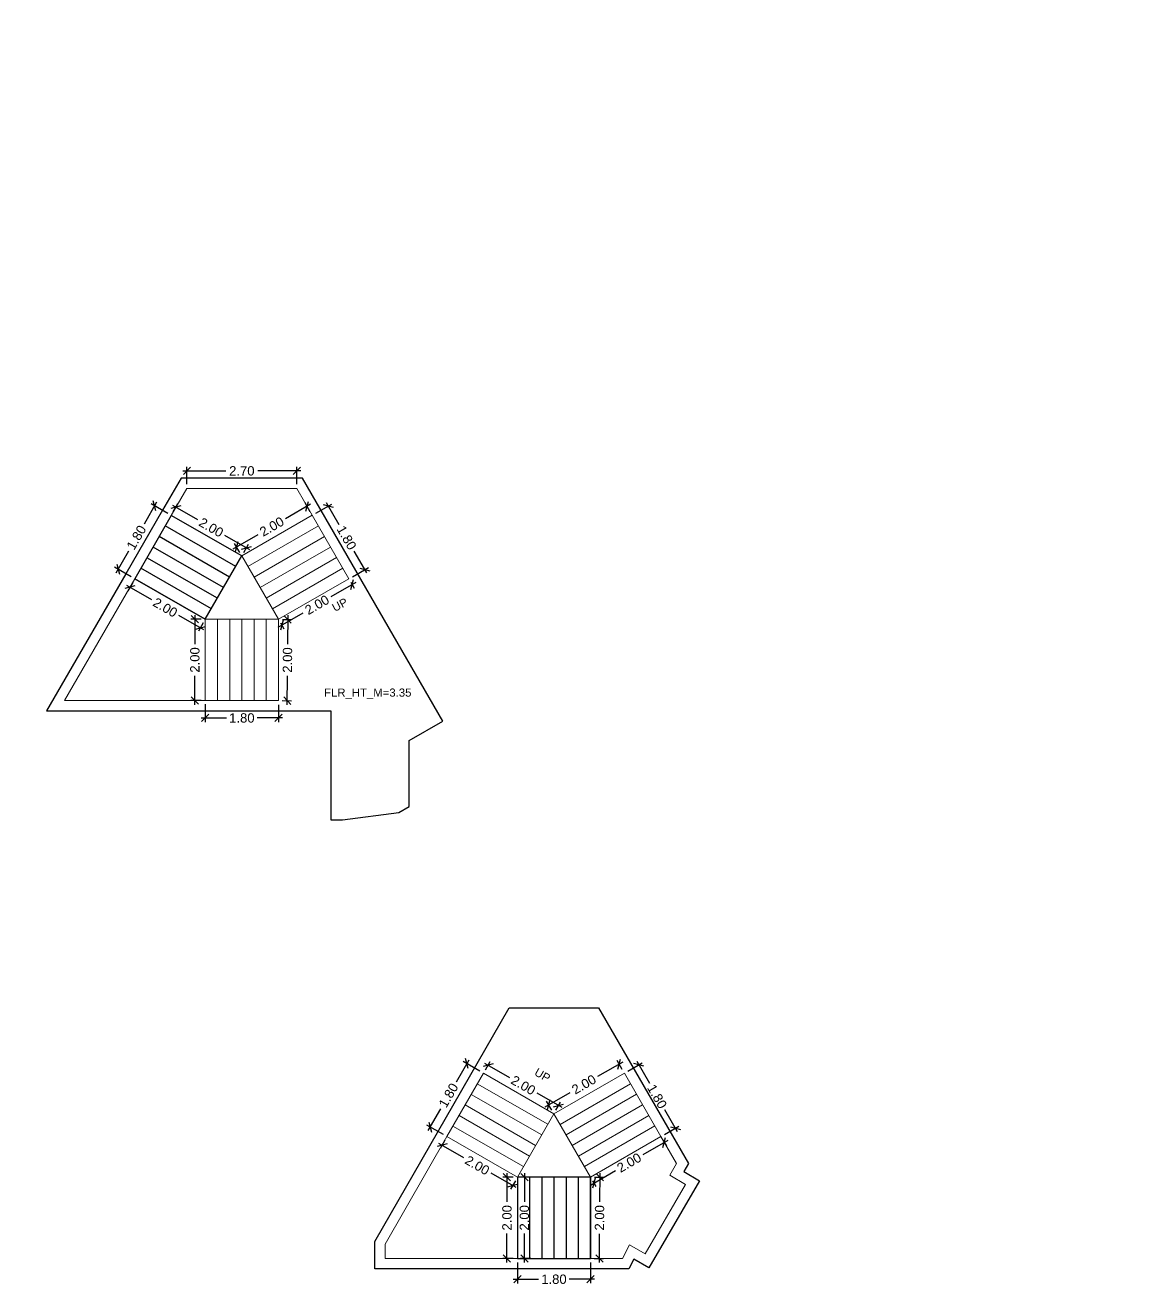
# Model space of a CAD drawing. Header units: metres. Extents: x 256329 to 886268, y -249371 to 355.
# Drawn here: x 287207.92 to 287235.12, y -789.36 to -758.26 of the extents above; entities that cross this region are included whole.
import ezdxf

# ---------------------------------------------------------------- set-up
doc = ezdxf.new("R2010")
doc.units = ezdxf.units.M
doc.header["$MEASUREMENT"] = 0
doc.header["$PDMODE"] = 35
doc.linetypes.add('CONTINOUS', pattern=[0])
doc.layers.get('0').update_dxf_attribs({"lineweight": 18})
doc.layers.get('Defpoints').update_dxf_attribs({"lineweight": 20})
doc.layers.add('A_TEXT', color=4, linetype='Continuous', lineweight=0, transparency=0.3)
for name, color, linetype, plot in [('BLK_2_FLR_8_STAIR_1', 7, 'Continuous', False), ('BLK_2_FLR_8_STAIR_1_FLIGHT_2', 7, 'Continuous', False), ('BLK_2_FLR_8_STAIR_2', 7, 'Continuous', False), ('BLK_2_FLR_8_STAIR_2_FLIGHT_2', 7, 'Continuous', False)]:
    doc.layers.add(name, color=color, linetype=linetype, plot=plot)
for name, color, linetype, lineweight in [('BLK_2_FLR_8_STAIR_1_FLIGHT_1', 7, 'Continuous', 0), ('BLK_2_FLR_8_STAIR_1_FLIGHT_3', 7, 'Continuous', 0), ('BLK_2_FLR_8_STAIR_1_LANDING_1', 7, 'Continuous', 0), ('BLK_2_FLR_8_STAIR_1_LANDING_2', 7, 'Continuous', 0), ('BLK_2_FLR_8_STAIR_2_FLIGHT_1', 7, 'Continuous', 0), ('BLK_2_FLR_8_STAIR_2_FLIGHT_3', 7, 'Continuous', 0), ('BLK_2_FLR_8_STAIR_2_LANDING_1', 7, 'Continuous', 0), ('BLK_2_FLR_8_STAIR_2_LANDING_2', 7, 'Continuous', 0)]:
    doc.layers.add(name, color=color, linetype=linetype, lineweight=lineweight)
doc.styles.add('Arial', font='arial.ttf')
doc.styles.get("Standard").update_dxf_attribs({"font": 'arial.ttf'})
doc.dimstyles.new('METRIC DIM', dxfattribs={"dimtxt": 0.23, "dimasz": 0.18, "dimexe": 0.1, "dimexo": 0.1, "dimgap": 0.09, "dimtad": 0, "dimzin": 0, "dimdsep": 46, "dimtxsty": 'Standard', "dimblk": 'OBLIQUE', "dimcen": 0, "dimdle": 0.1, "dimclrd": 147, "dimclre": 147, "dimclrt": 7, "dimadec": 0, "dimazin": 0, "dimtfac": 1, "dimtofl": 0, "dimtmove": 0, "dimatfit": 2, "dimfxl": 0.125, "dimtolj": 1, "dimtzin": 0, "dimarcsym": 0})

# ---------------------------------------------------------------- blocks, each defined once
blk = doc.blocks.new('_Oblique')
at = {"color": 0, "linetype": 'ByBlock', "lineweight": -2}
blk.add_line((-0.5, -0.5), (0.5, 0.5), dxfattribs=at)
blk = doc.blocks.new('*D2067')
at = {"layer": 'BLK_2_FLR_8_STAIR_1_FLIGHT_2', "color": 147, "lineweight": -2, "transparency": 16777216}
for p, q in [((287220.031712, -788.693797), (287220.031897, -789.205768)), ((287221.831712, -788.69315), (287221.831897, -789.205121)), ((287219.931861, -789.105804), (287220.554361, -789.105581)), ((287221.931861, -789.105085), (287221.309361, -789.105309))]:
    blk.add_line(p, q, dxfattribs=at)
at = {"layer": 'Defpoints', "color": 0, "linetype": 'CONTINOUS', "transparency": 16777216}
for p in [(287220.031677, -788.593797, 0.042641), (287221.831677, -788.59315, 0.042641), (287220.031861, -789.105768)]:
    blk.add_point(p, dxfattribs=at)
at = {"layer": 'BLK_2_FLR_8_STAIR_1_FLIGHT_2', "color": 147, "linetype": 'CONTINOUS', "lineweight": -2, "transparency": 16777216, "xscale": 0.18, "yscale": 0.18, "zscale": 0.18}
for p, rotation in [((287220.031861, -789.105768), 180.020597), ((287221.831861, -789.105121), 0.020597)]:
    blk.add_blockref('_Oblique', p, dxfattribs=dict(at, rotation=rotation))
at = {"layer": 'BLK_2_FLR_8_STAIR_1_FLIGHT_2', "color": 7, "linetype": 'CONTINOUS', "transparency": 16777216, "insert": (287220.931861, -789.105445), "char_height": 0.23, "attachment_point": 5, "rotation": 0.0205967}
blk.add_mtext('\\A1;1.80', dxfattribs=at)
blk = doc.blocks.new('*D2068')
at = {"layer": 'BLK_2_FLR_8_STAIR_1_FLIGHT_3', "color": 147, "lineweight": -2, "transparency": 16777216}
for p, q in [((287222.623199, -783.763825), (287222.007273, -784.117969)), ((287222.6138, -783.948097), (287222.486662, -783.726979)), ((287220.714657, -784.861195), (287221.330583, -784.507051)), ((287220.878641, -784.945775), (287220.751503, -784.724657))]:
    blk.add_line(p, q, dxfattribs=at)
at = {"layer": 'Defpoints', "color": 0, "linetype": 'CONTINOUS', "transparency": 16777216}
for p in [(287222.663645, -784.034788, 0.042641), (287220.801349, -784.811349), (287220.928486, -785.032467, 0.042641)]:
    blk.add_point(p, dxfattribs=at)
at = {"layer": 'BLK_2_FLR_8_STAIR_1_FLIGHT_3', "color": 147, "linetype": 'CONTINOUS', "lineweight": -2, "transparency": 16777216, "xscale": 0.18, "yscale": 0.18, "zscale": 0.18}
for p, rotation in [((287222.536507, -783.813671), 29.897956), ((287220.801349, -784.811349), 209.897956)]:
    blk.add_blockref('_Oblique', p, dxfattribs=dict(at, rotation=rotation))
at = {"layer": 'BLK_2_FLR_8_STAIR_1_FLIGHT_3', "color": 7, "linetype": 'CONTINOUS', "transparency": 16777216, "insert": (287221.668928, -784.31251), "char_height": 0.23, "attachment_point": 5, "rotation": 29.8979558}
blk.add_mtext('\\A1;2.00', dxfattribs=at)
blk = doc.blocks.new('*D2069')
at = {"layer": 'BLK_2_FLR_8_STAIR_1_FLIGHT_1', "color": 147, "lineweight": -2, "transparency": 16777216}
for p, q in [((287219.223028, -783.78547), (287219.838382, -784.139069)), ((287219.244217, -783.949307), (287219.359555, -783.748588)), ((287221.130529, -784.881571), (287220.515175, -784.527972)), ((287220.978309, -784.945762), (287221.093647, -784.745043))]:
    blk.add_line(p, q, dxfattribs=at)
at = {"layer": 'Defpoints', "color": 0, "linetype": 'CONTINOUS', "transparency": 16777216}
for p in [(287219.309732, -783.835292), (287219.194394, -784.036011, 0.042641), (287220.928486, -785.032467, 0.042641)]:
    blk.add_point(p, dxfattribs=at)
at = {"layer": 'BLK_2_FLR_8_STAIR_1_FLIGHT_1', "color": 147, "linetype": 'CONTINOUS', "lineweight": -2, "transparency": 16777216, "xscale": 0.18, "yscale": 0.18, "zscale": 0.18}
for p, rotation in [((287219.309732, -783.835292), 150.117187), ((287221.043825, -784.831748), 330.117187)]:
    blk.add_blockref('_Oblique', p, dxfattribs=dict(at, rotation=rotation))
at = {"layer": 'BLK_2_FLR_8_STAIR_1_FLIGHT_1', "color": 7, "linetype": 'CONTINOUS', "transparency": 16777216, "insert": (287220.176778, -784.33352), "char_height": 0.23, "attachment_point": 5, "rotation": 330.1171874}
blk.add_mtext('\\A1;2.00', dxfattribs=at)
blk = doc.blocks.new('*D2070')
at = {"layer": 'BLK_2_FLR_8_STAIR_1_LANDING_2', "color": 147, "lineweight": -2, "transparency": 16777216}
for p, q in [((287221.931676, -786.593598), (287222.158955, -786.594615)), ((287222.059404, -786.494168), (287222.056226, -787.203984)), ((287222.049555, -788.694365), (287222.052732, -787.984549)), ((287221.922722, -788.593797), (287222.150001, -788.594814))]:
    blk.add_line(p, q, dxfattribs=at)
at = {"layer": 'Defpoints', "color": 0, "linetype": 'CONTINOUS', "transparency": 16777216}
for p in [(287221.831677, -786.59315, 0.042641), (287221.822723, -788.593349, 0.042641), (287222.050002, -788.594366)]:
    blk.add_point(p, dxfattribs=at)
at = {"layer": 'BLK_2_FLR_8_STAIR_1_LANDING_2', "color": 147, "linetype": 'CONTINOUS', "lineweight": -2, "transparency": 16777216, "xscale": 0.18, "yscale": 0.18, "zscale": 0.18}
for p, rotation in [((287222.058956, -786.594167), 89.743523), ((287222.050002, -788.594366), 269.743523)]:
    blk.add_blockref('_Oblique', p, dxfattribs=dict(at, rotation=rotation))
at = {"layer": 'BLK_2_FLR_8_STAIR_1_LANDING_2', "color": 7, "linetype": 'CONTINOUS', "transparency": 16777216, "insert": (287222.054479, -787.594267), "char_height": 0.23, "attachment_point": 5, "rotation": 89.7435229}
blk.add_mtext('\\A1;2.00', dxfattribs=at)
blk = doc.blocks.new('*D2071')
at = {"layer": 'BLK_2_FLR_8_STAIR_1_LANDING_2', "color": 147, "lineweight": -2, "transparency": 16777216}
for p, q in [((287223.733608, -785.688762), (287223.119194, -786.04334)), ((287223.613334, -785.680416), (287223.696979, -785.825358)), ((287221.82871, -786.788075), (287222.443124, -786.433498)), ((287221.88166, -786.679762), (287221.965306, -786.824704))]:
    blk.add_line(p, q, dxfattribs=at)
at = {"layer": 'Defpoints', "color": 0, "linetype": 'CONTINOUS', "transparency": 16777216}
for p in [(287223.56335, -785.593804, 0.042641), (287223.646996, -785.738746), (287221.831677, -786.59315, 0.042641)]:
    blk.add_point(p, dxfattribs=at)
at = {"layer": 'BLK_2_FLR_8_STAIR_1_LANDING_2', "color": 147, "linetype": 'CONTINOUS', "lineweight": -2, "transparency": 16777216, "xscale": 0.18, "yscale": 0.18, "zscale": 0.18}
for p, rotation in [((287223.646996, -785.738746), 29.98915999999999), ((287221.915322, -786.738092), 209.98916)]:
    blk.add_blockref('_Oblique', p, dxfattribs=dict(at, rotation=rotation))
at = {"layer": 'BLK_2_FLR_8_STAIR_1_LANDING_2', "color": 7, "linetype": 'CONTINOUS', "transparency": 16777216, "insert": (287222.781159, -786.238419), "char_height": 0.23, "attachment_point": 5, "rotation": 29.9891596}
blk.add_mtext('\\A1;2.00', dxfattribs=at)
blk = doc.blocks.new('*D2072')
at = {"layer": 'BLK_2_FLR_8_STAIR_1_LANDING_1', "color": 147, "lineweight": -2, "transparency": 16777216}
for p, q in [((287218.247761, -785.683399), (287218.128167, -785.891525)), ((287218.091285, -785.754998), (287218.706639, -786.108596)), ((287219.998787, -786.851098), (287219.383432, -786.4975)), ((287219.981854, -786.679855), (287219.862259, -786.88798))]:
    blk.add_line(p, q, dxfattribs=at)
at = {"layer": 'Defpoints', "color": 0, "linetype": 'CONTINOUS', "transparency": 16777216}
for p in [(287218.297584, -785.596695, 0.042641), (287218.177989, -785.80482), (287220.031677, -786.59315, 0.042641)]:
    blk.add_point(p, dxfattribs=at)
at = {"layer": 'BLK_2_FLR_8_STAIR_1_LANDING_1', "color": 147, "linetype": 'CONTINOUS', "lineweight": -2, "transparency": 16777216, "xscale": 0.18, "yscale": 0.18, "zscale": 0.18}
for p, rotation in [((287218.177989, -785.80482), 150.117187), ((287219.912082, -786.801276), 330.117187)]:
    blk.add_blockref('_Oblique', p, dxfattribs=dict(at, rotation=rotation))
at = {"layer": 'BLK_2_FLR_8_STAIR_1_LANDING_1', "color": 7, "linetype": 'CONTINOUS', "transparency": 16777216, "insert": (287219.045036, -786.303048), "char_height": 0.23, "attachment_point": 5, "rotation": 330.1171874}
blk.add_mtext('\\A1;2.00', dxfattribs=at)
blk = doc.blocks.new('*D2073')
at = {"layer": 'BLK_2_FLR_8_STAIR_1_LANDING_1', "color": 147, "lineweight": -2, "transparency": 16777216}
for p, q in [((287219.931677, -786.59315), (287219.676026, -786.59315)), ((287219.776026, -786.49315), (287219.776026, -787.202863)), ((287219.776026, -788.69315), (287219.776026, -787.983436)), ((287219.931677, -788.59315), (287219.676026, -788.59315))]:
    blk.add_line(p, q, dxfattribs=at)
at = {"layer": 'Defpoints', "color": 0, "linetype": 'CONTINOUS', "transparency": 16777216}
for p in [(287220.031677, -786.59315, 0.042641), (287219.776026, -788.59315), (287220.031677, -788.59315, 0.042641)]:
    blk.add_point(p, dxfattribs=at)
at = {"layer": 'BLK_2_FLR_8_STAIR_1_LANDING_1', "color": 147, "linetype": 'CONTINOUS', "lineweight": -2, "transparency": 16777216, "xscale": 0.18, "yscale": 0.18, "zscale": 0.18}
for p, rotation in [((287219.776026, -786.59315), 90), ((287219.776026, -788.59315), 270)]:
    blk.add_blockref('_Oblique', p, dxfattribs=dict(at, rotation=rotation))
at = {"layer": 'BLK_2_FLR_8_STAIR_1_LANDING_1', "color": 7, "linetype": 'CONTINOUS', "transparency": 16777216, "insert": (287219.776026, -787.59315), "char_height": 0.23, "attachment_point": 5, "rotation": 90}
blk.add_mtext('\\A1;2.00', dxfattribs=at)
blk = doc.blocks.new('*D2074')
at = {"layer": 'BLK_2_FLR_8_STAIR_1_FLIGHT_3', "color": 147, "lineweight": -2, "transparency": 16777216}
for p, q in [((287222.750257, -783.984805), (287223.106186, -783.779399)), ((287222.969591, -783.74277), (287223.280739, -784.28193)), ((287223.969263, -785.47501), (287223.658115, -784.935851)), ((287223.649962, -785.543821), (287224.005892, -785.338415))]:
    blk.add_line(p, q, dxfattribs=at)
at = {"layer": 'Defpoints', "color": 0, "linetype": 'CONTINOUS', "transparency": 16777216}
for p in [(287222.663645, -784.034788, 0.042641), (287223.91928, -785.388398), (287223.56335, -785.593804, 0.042641)]:
    blk.add_point(p, dxfattribs=at)
at = {"layer": 'BLK_2_FLR_8_STAIR_1_FLIGHT_3', "color": 147, "linetype": 'CONTINOUS', "lineweight": -2, "transparency": 16777216, "xscale": 0.18, "yscale": 0.18, "zscale": 0.18}
for p, rotation in [((287223.019574, -783.829382), 119.98916), ((287223.91928, -785.388398), 299.98916)]:
    blk.add_blockref('_Oblique', p, dxfattribs=dict(at, rotation=rotation))
at = {"layer": 'BLK_2_FLR_8_STAIR_1_FLIGHT_3', "color": 7, "linetype": 'CONTINOUS', "transparency": 16777216, "insert": (287223.469427, -784.60889), "char_height": 0.23, "attachment_point": 5, "rotation": 299.9891596}
blk.add_mtext('\\A1;1.80', dxfattribs=at)
blk = doc.blocks.new('*D2075')
at = {"layer": 'BLK_2_FLR_8_STAIR_1_FLIGHT_1', "color": 147, "lineweight": -2, "transparency": 16777216}
for p, q in [((287218.835093, -783.714214), (287218.524947, -784.25395)), ((287219.107689, -783.986189), (287218.698566, -783.751095)), ((287217.838638, -785.448306), (287218.148785, -784.90857)), ((287218.210879, -785.546872), (287217.801756, -785.311779))]:
    blk.add_line(p, q, dxfattribs=at)
at = {"layer": 'Defpoints', "color": 0, "linetype": 'CONTINOUS', "transparency": 16777216}
for p in [(287219.194394, -784.036011, 0.042641), (287217.888461, -785.361601), (287218.297584, -785.596695, 0.042641)]:
    blk.add_point(p, dxfattribs=at)
at = {"layer": 'BLK_2_FLR_8_STAIR_1_FLIGHT_1', "color": 147, "linetype": 'CONTINOUS', "lineweight": -2, "transparency": 16777216, "xscale": 0.18, "yscale": 0.18, "zscale": 0.18}
for p, rotation in [((287218.78527, -783.800918), 60.117187), ((287217.888461, -785.361601), 240.1171869999999)]:
    blk.add_blockref('_Oblique', p, dxfattribs=dict(at, rotation=rotation))
at = {"layer": 'BLK_2_FLR_8_STAIR_1_FLIGHT_1', "color": 7, "linetype": 'CONTINOUS', "transparency": 16777216, "insert": (287218.336866, -784.58126), "char_height": 0.23, "attachment_point": 5, "rotation": 60.1171874}
blk.add_mtext('\\A1;1.80', dxfattribs=at)
blk = doc.blocks.new('*D2076')
at = {"layer": 'BLK_2_FLR_8_STAIR_2_FLIGHT_2', "color": 147, "lineweight": -2, "transparency": 16777216}
for p, q in [((287211.156658, -769.991737), (287210.846511, -770.531474)), ((287211.429254, -770.263712), (287211.02013, -770.028619)), ((287210.160203, -771.72583), (287210.470349, -771.186093)), ((287210.532444, -771.824395), (287210.123321, -771.589302))]:
    blk.add_line(p, q, dxfattribs=at)
at = {"layer": 'Defpoints', "color": 0, "linetype": 'CONTINOUS', "transparency": 16777216}
for p in [(287211.515958, -770.313535, 0.042641), (287210.210025, -771.639125), (287210.619149, -771.874218, 0.042641)]:
    blk.add_point(p, dxfattribs=at)
at = {"layer": 'BLK_2_FLR_8_STAIR_2_FLIGHT_2', "color": 147, "linetype": 'CONTINOUS', "lineweight": -2, "transparency": 16777216, "xscale": 0.18, "yscale": 0.18, "zscale": 0.18}
for p, rotation in [((287211.106835, -770.078442), 60.117187), ((287210.210025, -771.639125), 240.1171869999999)]:
    blk.add_blockref('_Oblique', p, dxfattribs=dict(at, rotation=rotation))
at = {"layer": 'BLK_2_FLR_8_STAIR_2_FLIGHT_2', "color": 7, "linetype": 'CONTINOUS', "transparency": 16777216, "insert": (287210.65843, -770.858783), "char_height": 0.23, "attachment_point": 5, "rotation": 60.1171874}
blk.add_mtext('\\A1;1.80', dxfattribs=at)
blk = doc.blocks.new('*D2077')
at = {"layer": 'BLK_2_FLR_8_STAIR_2_LANDING_1', "color": 147, "lineweight": -2, "transparency": 16777216}
for p, q in [((287214.944763, -770.041349), (287214.328838, -770.395492)), ((287214.935364, -770.225621), (287214.808226, -770.004503)), ((287213.036222, -771.138718), (287213.652148, -770.784574)), ((287213.200205, -771.223299), (287213.073067, -771.002181))]:
    blk.add_line(p, q, dxfattribs=at)
at = {"layer": 'Defpoints', "color": 0, "linetype": 'CONTINOUS', "transparency": 16777216}
for p in [(287214.98521, -770.312312, 0.042641), (287213.122913, -771.088873), (287213.250051, -771.30999, 0.042641)]:
    blk.add_point(p, dxfattribs=at)
at = {"layer": 'BLK_2_FLR_8_STAIR_2_LANDING_1', "color": 147, "linetype": 'CONTINOUS', "lineweight": -2, "transparency": 16777216, "xscale": 0.18, "yscale": 0.18, "zscale": 0.18}
for p, rotation in [((287214.858072, -770.091194), 29.897956), ((287213.122913, -771.088873), 209.897956)]:
    blk.add_blockref('_Oblique', p, dxfattribs=dict(at, rotation=rotation))
at = {"layer": 'BLK_2_FLR_8_STAIR_2_LANDING_1', "color": 7, "linetype": 'CONTINOUS', "transparency": 16777216, "insert": (287213.990493, -770.590033), "char_height": 0.23, "attachment_point": 5, "rotation": 29.8979558}
blk.add_mtext('\\A1;2.00', dxfattribs=at)
blk = doc.blocks.new('*D2078')
at = {"layer": 'BLK_2_FLR_8_STAIR_2_FLIGHT_2', "color": 147, "lineweight": -2, "transparency": 16777216}
for p, q in [((287211.544592, -770.062993), (287212.159947, -770.416592)), ((287211.565781, -770.22683), (287211.68112, -770.026111)), ((287213.452094, -771.159094), (287212.83674, -770.805495)), ((287213.299874, -771.223286), (287213.415212, -771.022567))]:
    blk.add_line(p, q, dxfattribs=at)
at = {"layer": 'Defpoints', "color": 0, "linetype": 'CONTINOUS', "transparency": 16777216}
for p in [(287211.631297, -770.112816), (287211.515958, -770.313535, 0.042641), (287213.250051, -771.30999, 0.042641)]:
    blk.add_point(p, dxfattribs=at)
at = {"layer": 'BLK_2_FLR_8_STAIR_2_FLIGHT_2', "color": 147, "linetype": 'CONTINOUS', "lineweight": -2, "transparency": 16777216, "xscale": 0.18, "yscale": 0.18, "zscale": 0.18}
for p, rotation in [((287211.631297, -770.112816), 150.117187), ((287213.365389, -771.109271), 330.117187)]:
    blk.add_blockref('_Oblique', p, dxfattribs=dict(at, rotation=rotation))
at = {"layer": 'BLK_2_FLR_8_STAIR_2_FLIGHT_2', "color": 7, "linetype": 'CONTINOUS', "transparency": 16777216, "insert": (287212.498343, -770.611044), "char_height": 0.23, "attachment_point": 5, "rotation": 330.1171874}
blk.add_mtext('\\A1;2.00', dxfattribs=at)
blk = doc.blocks.new('*D2079')
at = {"layer": 'BLK_2_FLR_8_STAIR_2_FLIGHT_3', "color": 147, "lineweight": -2, "transparency": 16777216}
for p, q in [((287214.25324, -772.871121), (287214.48052, -772.872139)), ((287214.380968, -772.771692), (287214.377791, -773.481508)), ((287214.371119, -774.971889), (287214.374297, -774.262073)), ((287214.244286, -774.87132), (287214.471566, -774.872338))]:
    blk.add_line(p, q, dxfattribs=at)
at = {"layer": 'Defpoints', "color": 0, "linetype": 'CONTINOUS', "transparency": 16777216}
for p in [(287214.153241, -772.870674, 0.042641), (287214.144287, -774.870873, 0.042641), (287214.371567, -774.87189)]:
    blk.add_point(p, dxfattribs=at)
at = {"layer": 'BLK_2_FLR_8_STAIR_2_FLIGHT_3', "color": 147, "linetype": 'CONTINOUS', "lineweight": -2, "transparency": 16777216, "xscale": 0.18, "yscale": 0.18, "zscale": 0.18}
for p, rotation in [((287214.380521, -772.871691), 89.743523), ((287214.371567, -774.87189), 269.743523)]:
    blk.add_blockref('_Oblique', p, dxfattribs=dict(at, rotation=rotation))
at = {"layer": 'BLK_2_FLR_8_STAIR_2_FLIGHT_3', "color": 7, "linetype": 'CONTINOUS', "transparency": 16777216, "insert": (287214.376044, -773.87179), "char_height": 0.23, "attachment_point": 5, "rotation": 89.7435229}
blk.add_mtext('\\A1;2.00', dxfattribs=at)
blk = doc.blocks.new('*D2080')
at = {"layer": 'BLK_2_FLR_8_STAIR_2_FLIGHT_1', "color": 147, "lineweight": -2, "transparency": 16777216}
for p, q in [((287216.055172, -771.966286), (287215.440759, -772.320863)), ((287215.934899, -771.95794), (287216.018544, -772.102882)), ((287214.150275, -773.065599), (287214.764689, -772.711022)), ((287214.203225, -772.957286), (287214.28687, -773.102227))]:
    blk.add_line(p, q, dxfattribs=at)
at = {"layer": 'Defpoints', "color": 0, "linetype": 'CONTINOUS', "transparency": 16777216}
for p in [(287215.884915, -771.871328, 0.042641), (287215.96856, -772.01627), (287214.153241, -772.870674, 0.042641)]:
    blk.add_point(p, dxfattribs=at)
at = {"layer": 'BLK_2_FLR_8_STAIR_2_FLIGHT_1', "color": 147, "linetype": 'CONTINOUS', "lineweight": -2, "transparency": 16777216, "xscale": 0.18, "yscale": 0.18, "zscale": 0.18}
for p, rotation in [((287215.96856, -772.01627), 29.98915999999999), ((287214.236887, -773.015615), 209.98916)]:
    blk.add_blockref('_Oblique', p, dxfattribs=dict(at, rotation=rotation))
at = {"layer": 'BLK_2_FLR_8_STAIR_2_FLIGHT_1', "color": 7, "linetype": 'CONTINOUS', "transparency": 16777216, "insert": (287215.102724, -772.515943), "char_height": 0.23, "attachment_point": 5, "rotation": 29.9891596}
blk.add_mtext('\\A1;2.00', dxfattribs=at)
blk = doc.blocks.new('*D2081')
at = {"layer": 'BLK_2_FLR_8_STAIR_2_LANDING_2', "color": 147, "lineweight": -2, "transparency": 16777216}
for p, q in [((287210.569326, -771.960923), (287210.449731, -772.169049)), ((287210.41285, -772.032521), (287211.028204, -772.38612)), ((287212.320351, -773.128622), (287211.704997, -772.775023)), ((287212.303418, -772.957378), (287212.183824, -773.165504))]:
    blk.add_line(p, q, dxfattribs=at)
at = {"layer": 'Defpoints', "color": 0, "linetype": 'CONTINOUS', "transparency": 16777216}
for p in [(287210.619149, -771.874218, 0.042641), (287210.499554, -772.082344), (287212.353241, -772.870674, 0.042641)]:
    blk.add_point(p, dxfattribs=at)
at = {"layer": 'BLK_2_FLR_8_STAIR_2_LANDING_2', "color": 147, "linetype": 'CONTINOUS', "lineweight": -2, "transparency": 16777216, "xscale": 0.18, "yscale": 0.18, "zscale": 0.18}
for p, rotation in [((287210.499554, -772.082344), 150.117187), ((287212.233647, -773.078799), 330.117187)]:
    blk.add_blockref('_Oblique', p, dxfattribs=dict(at, rotation=rotation))
at = {"layer": 'BLK_2_FLR_8_STAIR_2_LANDING_2', "color": 7, "linetype": 'CONTINOUS', "transparency": 16777216, "insert": (287211.3666, -772.580572), "char_height": 0.23, "attachment_point": 5, "rotation": 330.1171874}
blk.add_mtext('\\A1;2.00', dxfattribs=at)
blk = doc.blocks.new('*D2082')
at = {"layer": 'BLK_2_FLR_8_STAIR_2_LANDING_2', "color": 147, "lineweight": -2, "transparency": 16777216}
for p, q in [((287212.253241, -772.870674), (287211.99759, -772.870674)), ((287212.09759, -772.770674), (287212.09759, -773.480387)), ((287212.09759, -774.970674), (287212.09759, -774.26096)), ((287212.253241, -774.870674), (287211.99759, -774.870674))]:
    blk.add_line(p, q, dxfattribs=at)
at = {"layer": 'Defpoints', "color": 0, "linetype": 'CONTINOUS', "transparency": 16777216}
for p in [(287212.353241, -772.870674, 0.042641), (287212.09759, -774.870674), (287212.353241, -774.870674, 0.042641)]:
    blk.add_point(p, dxfattribs=at)
at = {"layer": 'BLK_2_FLR_8_STAIR_2_LANDING_2', "color": 147, "linetype": 'CONTINOUS', "lineweight": -2, "transparency": 16777216, "xscale": 0.18, "yscale": 0.18, "zscale": 0.18}
for p, rotation in [((287212.09759, -772.870674), 90), ((287212.09759, -774.870674), 270)]:
    blk.add_blockref('_Oblique', p, dxfattribs=dict(at, rotation=rotation))
at = {"layer": 'BLK_2_FLR_8_STAIR_2_LANDING_2', "color": 7, "linetype": 'CONTINOUS', "transparency": 16777216, "insert": (287212.09759, -773.870674), "char_height": 0.23, "attachment_point": 5, "rotation": 90}
blk.add_mtext('\\A1;2.00', dxfattribs=at)
blk = doc.blocks.new('*D2083')
at = {"layer": 'BLK_2_FLR_8_STAIR_2_FLIGHT_1', "color": 147, "lineweight": -2, "transparency": 16777216}
for p, q in [((287215.071822, -770.262328), (287215.467329, -770.034082)), ((287215.330733, -769.997454), (287215.641881, -770.536614)), ((287216.330405, -771.729694), (287216.019257, -771.190534)), ((287215.971527, -771.821344), (287216.367034, -771.593098))]:
    blk.add_line(p, q, dxfattribs=at)
at = {"layer": 'Defpoints', "color": 0, "linetype": 'CONTINOUS', "transparency": 16777216}
for p in [(287214.98521, -770.312312, 0.042641), (287216.280422, -771.643082), (287215.884915, -771.871328, 0.042641)]:
    blk.add_point(p, dxfattribs=at)
at = {"layer": 'BLK_2_FLR_8_STAIR_2_FLIGHT_1', "color": 147, "linetype": 'CONTINOUS', "lineweight": -2, "transparency": 16777216, "xscale": 0.18, "yscale": 0.18, "zscale": 0.18}
for p, rotation in [((287215.380717, -770.084066), 119.98916), ((287216.280422, -771.643082), 299.98916)]:
    blk.add_blockref('_Oblique', p, dxfattribs=dict(at, rotation=rotation))
at = {"layer": 'BLK_2_FLR_8_STAIR_2_FLIGHT_1', "color": 7, "linetype": 'CONTINOUS', "transparency": 16777216, "insert": (287215.830569, -770.863574), "char_height": 0.23, "attachment_point": 5, "rotation": 299.9891596}
blk.add_mtext('\\A1;1.80', dxfattribs=at)
blk = doc.blocks.new('*D2084')
at = {"layer": 'BLK_2_FLR_8_STAIR_2_FLIGHT_3', "color": 147, "lineweight": -2, "transparency": 16777216}
for p, q in [((287212.353241, -774.956875), (287212.353241, -775.397852)), ((287214.153241, -774.970674), (287214.153241, -775.397852)), ((287212.253241, -775.297852), (287212.875741, -775.297852)), ((287214.253241, -775.297852), (287213.630741, -775.297852))]:
    blk.add_line(p, q, dxfattribs=at)
at = {"layer": 'Defpoints', "color": 0, "linetype": 'CONTINOUS', "transparency": 16777216}
for p in [(287212.353241, -774.856875, 0.042641), (287214.153241, -774.870674, 0.042641), (287212.353241, -775.297852)]:
    blk.add_point(p, dxfattribs=at)
at = {"layer": 'BLK_2_FLR_8_STAIR_2_FLIGHT_3', "color": 147, "linetype": 'CONTINOUS', "lineweight": -2, "transparency": 16777216, "xscale": 0.18, "yscale": 0.18, "zscale": 0.18, "rotation": 180}
blk.add_blockref('_Oblique', (287212.353241, -775.297852), dxfattribs=at)
at = {"layer": 'BLK_2_FLR_8_STAIR_2_FLIGHT_3', "color": 147, "linetype": 'CONTINOUS', "lineweight": -2, "transparency": 16777216, "xscale": 0.18, "yscale": 0.18, "zscale": 0.18}
blk.add_blockref('_Oblique', (287214.153241, -775.297852), dxfattribs=at)
at = {"layer": 'BLK_2_FLR_8_STAIR_2_FLIGHT_3', "color": 7, "linetype": 'CONTINOUS', "transparency": 16777216, "insert": (287213.253241, -775.297852), "char_height": 0.23, "attachment_point": 5}
blk.add_mtext('\\A1;1.80', dxfattribs=at)
blk = doc.blocks.new('*D2085')
at = {"layer": 'BLK_2_FLR_8_STAIR_2_LANDING_1', "color": 147, "lineweight": -2, "transparency": 16777216}
for p, q in [((287211.802952, -769.219882), (287212.862135, -769.219882)), ((287211.902952, -769.549761), (287211.902952, -769.119882)), ((287214.701892, -769.219882), (287213.642708, -769.219882)), ((287214.601892, -769.549097), (287214.601892, -769.119882))]:
    blk.add_line(p, q, dxfattribs=at)
at = {"layer": 'Defpoints', "color": 0, "linetype": 'CONTINOUS', "transparency": 16777216}
for p in [(287211.902952, -769.219882), (287211.902952, -769.649761, 0.042641), (287214.601892, -769.649097, 0.042641)]:
    blk.add_point(p, dxfattribs=at)
at = {"layer": 'BLK_2_FLR_8_STAIR_2_LANDING_1', "color": 147, "linetype": 'CONTINOUS', "lineweight": -2, "transparency": 16777216, "xscale": 0.18, "yscale": 0.18, "zscale": 0.18, "rotation": 180}
blk.add_blockref('_Oblique', (287211.902952, -769.219882), dxfattribs=at)
at = {"layer": 'BLK_2_FLR_8_STAIR_2_LANDING_1', "color": 147, "linetype": 'CONTINOUS', "lineweight": -2, "transparency": 16777216, "xscale": 0.18, "yscale": 0.18, "zscale": 0.18}
blk.add_blockref('_Oblique', (287214.601892, -769.219882), dxfattribs=at)
at = {"layer": 'BLK_2_FLR_8_STAIR_2_LANDING_1', "color": 7, "linetype": 'CONTINOUS', "transparency": 16777216, "insert": (287213.252422, -769.219882), "char_height": 0.23, "attachment_point": 5}
blk.add_mtext('\\A1;2.70', dxfattribs=at)
blk = doc.blocks.new('*D2086')
at = {"layer": 'BLK_2_FLR_8_STAIR_1_FLIGHT_2', "color": 147, "lineweight": -2, "transparency": 16777216}
for p, q in [((287220.360768, -786.59315), (287220.105117, -786.59315)), ((287220.205117, -786.49315), (287220.205117, -787.202863)), ((287220.205117, -788.69315), (287220.205117, -787.983436)), ((287220.360768, -788.59315), (287220.105117, -788.59315))]:
    blk.add_line(p, q, dxfattribs=at)
at = {"layer": 'Defpoints', "color": 0, "linetype": 'CONTINOUS', "transparency": 16777216}
for p in [(287220.460768, -786.59315, 0.042641), (287220.205117, -788.59315), (287220.460768, -788.59315, 0.042641)]:
    blk.add_point(p, dxfattribs=at)
at = {"layer": 'BLK_2_FLR_8_STAIR_1_FLIGHT_2', "color": 147, "linetype": 'CONTINOUS', "lineweight": -2, "transparency": 16777216, "xscale": 0.18, "yscale": 0.18, "zscale": 0.18}
for p, rotation in [((287220.205117, -786.59315), 90), ((287220.205117, -788.59315), 270)]:
    blk.add_blockref('_Oblique', p, dxfattribs=dict(at, rotation=rotation))
at = {"layer": 'BLK_2_FLR_8_STAIR_1_FLIGHT_2', "color": 7, "linetype": 'CONTINOUS', "transparency": 16777216, "insert": (287220.205117, -787.59315), "char_height": 0.23, "attachment_point": 5, "rotation": 90}
blk.add_mtext('\\A1;2.00', dxfattribs=at)

msp = doc.modelspace()

# ---------------------------------------------------------------- linework, layer by layer
at = {"color": 5, "linetype": 'CONTINOUS'}
for p, q in [((287212.353241, -772.870674, 0.085282), (287213.250051, -771.30999, 0.085282)), ((287214.153241, -772.870674, 0.085282), (287212.353241, -772.870674, 0.085282)), ((287220.031677, -786.59315, 0.042641), (287220.928486, -785.032467, 0.042641)), ((287221.831677, -786.59315, 0.042641), (287220.031677, -786.59315, 0.042641))]:
    msp.add_line(p, q, dxfattribs=at)
for points, elevation in [([(287214.153241, -772.870674), (287213.250051, -771.30999)], 0.085282), ([(287221.831677, -786.59315), (287220.928486, -785.032467)], 0.042641)]:
    msp.add_lwpolyline(points, dxfattribs=dict(at, elevation=elevation))
at = {"layer": 'BLK_2_FLR_8_STAIR_1', "color": 7, "linetype": 'CONTINOUS', "elevation": 0.042641}
msp.add_lwpolyline([(287219.826145, -782.428159), (287222.028938, -782.428159), (287224.240501, -786.260372), (287224.127369, -786.456172), (287224.515894, -786.685933), (287223.270203, -788.824114), (287222.894329, -788.607723), (287222.774596, -788.84643), (287216.522853, -788.847994), (287216.522685, -788.177042)], close=True, dxfattribs=at)
at = {"layer": 'BLK_2_FLR_8_STAIR_1_FLIGHT_1', "color": 3, "linetype": 'CONTINOUS'}
for p, q in [((287220.928486, -785.032467, 0.042641), (287219.194394, -784.036011, 0.042641)), ((287220.779018, -785.292581, 0.042641), (287219.044926, -784.296125, 0.042641)), ((287220.62955, -785.552694, 0.042641), (287218.895457, -784.556239, 0.042641)), ((287220.330613, -786.072922, 0.042641), (287218.596521, -785.076467, 0.042641)), ((287220.480081, -785.812808, 0.042641), (287218.745989, -784.816353, 0.042641)), ((287220.181145, -786.333036, 0.042641), (287218.447052, -785.336581, 0.042641)), ((287220.031677, -786.59315, 0.042641), (287218.297584, -785.596695, 0.042641))]:
    msp.add_line(p, q, dxfattribs=at)
at = {"layer": 'BLK_2_FLR_8_STAIR_1_FLIGHT_1', "color": 7, "linetype": 'CONTINOUS', "elevation": 0.042641}
msp.add_lwpolyline([(287219.194394, -784.036011), (287218.297584, -785.596695), (287220.031677, -786.59315), (287220.928486, -785.032467), (287219.194394, -784.036011)], dxfattribs=at)
at = {"layer": 'BLK_2_FLR_8_STAIR_1_FLIGHT_2', "color": 3, "linetype": 'CONTINOUS'}
for p, q in [((287220.031677, -786.59315, 0.042641), (287220.031677, -788.59315, 0.042641)), ((287220.331677, -786.59315, 0.042641), (287220.331677, -788.59315, 0.042641)), ((287220.631677, -786.59315, 0.042641), (287220.631677, -788.59315, 0.042641)), ((287220.931677, -786.59315, 0.042641), (287220.931677, -788.59315, 0.042641)), ((287221.231677, -786.59315, 0.042641), (287221.231677, -788.59315, 0.042641)), ((287221.531677, -786.59315, 0.042641), (287221.531677, -788.59315, 0.042641)), ((287221.831677, -786.59315, 0.042641), (287221.831677, -788.59315, 0.042641))]:
    msp.add_line(p, q, dxfattribs=at)
at = {"layer": 'BLK_2_FLR_8_STAIR_1_FLIGHT_2', "color": 7, "linetype": 'CONTINOUS', "elevation": 0.042641}
msp.add_lwpolyline([(287221.831677, -786.59315), (287220.031677, -786.59315), (287220.031677, -788.59315), (287221.831677, -788.59315)], close=True, dxfattribs=at)
at = {"layer": 'BLK_2_FLR_8_STAIR_1_FLIGHT_3', "color": 3, "linetype": 'CONTINOUS'}
for p, q in [((287220.928486, -785.032467, 0.042641), (287222.663645, -784.034788, 0.042641)), ((287221.081922, -785.29397, 0.042641), (287222.813596, -784.294624, 0.042641)), ((287221.231873, -785.553806, 0.042641), (287222.963547, -784.55446, 0.042641)), ((287221.381824, -785.813642, 0.042641), (287223.113498, -784.814296, 0.042641)), ((287221.531775, -786.073478, 0.042641), (287223.263449, -785.074132, 0.042641)), ((287221.681726, -786.333314, 0.042641), (287223.413399, -785.333968, 0.042641)), ((287221.831677, -786.59315, 0.042641), (287223.56335, -785.593804, 0.042641))]:
    msp.add_line(p, q, dxfattribs=at)
at = {"layer": 'BLK_2_FLR_8_STAIR_1_FLIGHT_3', "ltscale": 0.05, "elevation": 0.042641}
msp.add_lwpolyline([(287220.928486, -785.032467), (287221.831677, -786.59315), (287223.56335, -785.593804), (287222.663645, -784.034788), (287220.928486, -785.032467)], dxfattribs=at)
at = {"layer": 'BLK_2_FLR_8_STAIR_1_LANDING_1', "color": 7, "linetype": 'CONTINOUS', "elevation": 0.042641}
msp.add_lwpolyline([(287220.031677, -786.59315), (287218.297584, -785.596695), (287216.776021, -788.244611), (287216.776109, -788.594611), (287220.031677, -788.59315), (287220.031677, -786.59315)], dxfattribs=at)
at = {"layer": 'BLK_2_FLR_8_STAIR_1_LANDING_2', "color": 7, "linetype": 'CONTINOUS', "elevation": 0.042641}
msp.add_lwpolyline([(287221.831677, -786.59315), (287221.831677, -788.59315), (287222.618239, -788.59315), (287222.788193, -788.254322), (287223.177014, -788.480847), (287224.170323, -786.775872), (287223.782575, -786.54657), (287223.947981, -786.260296), (287223.56335, -785.593804), (287221.83289, -786.595247)], dxfattribs=at)
at = {"layer": 'BLK_2_FLR_8_STAIR_2', "color": 7, "linetype": 'CONTINOUS', "elevation": 0.085282}
msp.add_lwpolyline([(287214.748087, -769.395743), (287211.757392, -769.396478), (287211.296716, -770.186634), (287210.399647, -771.747769), (287208.448837, -775.125655), (287215.441239, -775.122629), (287215.441908, -777.799221), (287215.731201, -777.799148), (287217.116383, -777.621583), (287217.369716, -777.475372), (287217.369403, -775.852431), (287218.200369, -775.372221)], close=True, dxfattribs=at)
at = {"layer": 'BLK_2_FLR_8_STAIR_2_FLIGHT_1', "color": 3, "linetype": 'CONTINOUS'}
for p, q in [((287213.250051, -771.30999, 0.085282), (287214.98521, -770.312312, 0.085282)), ((287213.403487, -771.571494, 0.085282), (287215.135161, -770.572148, 0.085282)), ((287213.553438, -771.83133, 0.085282), (287215.285112, -770.831984, 0.085282)), ((287213.703389, -772.091166, 0.085282), (287215.435062, -771.09182, 0.085282)), ((287213.853339, -772.351002, 0.085282), (287215.585013, -771.351656, 0.085282)), ((287214.00329, -772.610838, 0.085282), (287215.734964, -771.611492, 0.085282)), ((287214.153241, -772.870674, 0.085282), (287215.884915, -771.871328, 0.085282))]:
    msp.add_line(p, q, dxfattribs=at)
at = {"layer": 'BLK_2_FLR_8_STAIR_2_FLIGHT_1', "ltscale": 0.05, "elevation": 0.085282}
msp.add_lwpolyline([(287213.250051, -771.30999), (287214.153241, -772.870674), (287215.884915, -771.871328), (287214.98521, -770.312312), (287213.250051, -771.30999)], dxfattribs=at)
at = {"layer": 'BLK_2_FLR_8_STAIR_2_FLIGHT_2', "color": 3, "linetype": 'CONTINOUS'}
for p, q in [((287213.250051, -771.30999, 0.085282), (287211.515958, -770.313535, 0.085282)), ((287213.100583, -771.570104, 0.085282), (287211.36649, -770.573649, 0.085282)), ((287212.951114, -771.830218, 0.085282), (287211.217022, -770.833763, 0.085282)), ((287212.652178, -772.350446, 0.085282), (287210.918085, -771.35399, 0.085282)), ((287212.801646, -772.090332, 0.085282), (287211.067554, -771.093877, 0.085282)), ((287212.502709, -772.61056, 0.085282), (287210.768617, -771.614104, 0.085282)), ((287212.353241, -772.870674, 0.085282), (287210.619149, -771.874218, 0.085282))]:
    msp.add_line(p, q, dxfattribs=at)
at = {"layer": 'BLK_2_FLR_8_STAIR_2_FLIGHT_2', "color": 7, "linetype": 'CONTINOUS', "elevation": 0.085282}
msp.add_lwpolyline([(287211.515958, -770.313535), (287210.619149, -771.874218), (287212.353241, -772.870674), (287213.250051, -771.30999), (287211.515958, -770.313535)], dxfattribs=at)
at = {"layer": 'BLK_2_FLR_8_STAIR_2_FLIGHT_3', "color": 3, "linetype": 'CONTINOUS'}
for p, q in [((287212.353241, -772.870674, 0.085282), (287212.353241, -774.870674, 0.085282)), ((287212.653241, -772.870674, 0.085282), (287212.653241, -774.870674, 0.085282)), ((287212.953241, -772.870674, 0.085282), (287212.953241, -774.870674, 0.085282)), ((287213.253241, -772.870674, 0.085282), (287213.253241, -774.870674, 0.085282)), ((287213.553241, -772.870674, 0.085282), (287213.553241, -774.870674, 0.085282)), ((287213.853241, -772.870674, 0.085282), (287213.853241, -774.870674, 0.085282)), ((287214.153241, -772.870674, 0.085282), (287214.153241, -774.870674, 0.085282))]:
    msp.add_line(p, q, dxfattribs=at)
at = {"layer": 'BLK_2_FLR_8_STAIR_2_FLIGHT_3', "color": 7, "linetype": 'CONTINOUS', "elevation": 0.085282}
msp.add_lwpolyline([(287214.153241, -772.870674), (287212.353241, -772.870674), (287212.353241, -774.870674), (287214.153241, -774.870674)], close=True, dxfattribs=at)
at = {"layer": 'BLK_2_FLR_8_STAIR_2_LANDING_1', "color": 7, "linetype": 'CONTINOUS', "elevation": 0.085282}
msp.add_lwpolyline([(287214.601892, -769.649097), (287211.902952, -769.649761), (287211.515958, -770.313535), (287213.250051, -771.30999), (287214.98521, -770.312312), (287214.601892, -769.649097)], dxfattribs=at)
at = {"layer": 'BLK_2_FLR_8_STAIR_2_LANDING_2', "ltscale": 0.05, "elevation": 0.085282}
msp.add_lwpolyline([(287212.353241, -772.870674), (287210.619149, -771.874218), (287208.888206, -774.871397), (287212.353241, -774.871397), (287212.353241, -772.870674)], dxfattribs=at)

# ---------------------------------------------------------------- texts
at = {"layer": 'A_TEXT', "lineweight": 0, "char_height": 0.2, "width": 2.485498, "attachment_point": 7, "style": 'Arial'}
for insert, rotation in [((287214.417291, -773.295289, 0.085282), 28.1279772), ((287219.325538, -783.436538, 0.042641), 329.9945098)]:
    msp.add_mtext('\\pxi2.2673,qc;UP', dxfattribs=dict(at, insert=insert, rotation=rotation))
at = {"layer": 'BLK_2_FLR_8_STAIR_2', "color": 7, "linetype": 'CONTINOUS', "insert": (287217.4254, -774.572672, 0.042641), "char_height": 0.2, "attachment_point": 3}
msp.add_mtext_dynamic_manual_height_columns('FLR_HT_M=3.35', width=2.272281, gutter_width=0.405, heights=[0.300679], dxfattribs=at)

# ---------------------------------------------------------------- dimensions: what is measured, and where the dimension line sits
at = {"layer": 'BLK_2_FLR_8_STAIR_1_FLIGHT_1', "color": 1, "linetype": 'CONTINOUS'}
dim = msp.add_aligned_dim(p1=(287219.194394, -784.036011, 0.042641), p2=(287218.297584, -785.596695, 0.042641), distance=-0.471859, dimstyle='METRIC DIM', override={"dimfxl": 0.18}, dxfattribs=at)
dim.commit()
dim.dimension.update_dxf_attribs({"geometry": '*D2075', "text_midpoint": (287218.336866, -784.58126)})
at = {"layer": 'BLK_2_FLR_8_STAIR_1_FLIGHT_1', "color": 2, "linetype": 'CONTINOUS'}
dim = msp.add_aligned_dim(p1=(287220.928486, -785.032467, 0.042641), p2=(287219.194394, -784.036011, 0.042641), distance=-0.231497, dimstyle='METRIC DIM', override={"dimfxl": 0.18}, dxfattribs=at)
dim.commit()
dim.dimension.update_dxf_attribs({"geometry": '*D2069', "text_midpoint": (287220.176778, -784.33352)})
at = {"layer": 'BLK_2_FLR_8_STAIR_1_FLIGHT_2', "color": 2, "linetype": 'CONTINOUS'}
dim = msp.add_aligned_dim(p1=(287220.460768, -786.59315, 0.042641), p2=(287220.460768, -788.59315, 0.042641), distance=-0.255651, dimstyle='METRIC DIM', override={"dimfxl": 0.18}, dxfattribs=at)
dim.commit()
dim.dimension.update_dxf_attribs({"geometry": '*D2086', "text_midpoint": (287220.205117, -787.59315)})
at = {"layer": 'BLK_2_FLR_8_STAIR_1_FLIGHT_2', "color": 1, "linetype": 'CONTINOUS'}
dim = msp.add_aligned_dim(p1=(287221.831677, -788.59315, 0.042641), p2=(287220.031677, -788.593797, 0.042641), distance=0.511971, dimstyle='METRIC DIM', override={"dimfxl": 0.18}, dxfattribs=at)
dim.commit()
dim.dimension.update_dxf_attribs({"geometry": '*D2067', "text_midpoint": (287220.931861, -789.105445)})
at = {"layer": 'BLK_2_FLR_8_STAIR_1_FLIGHT_3', "color": 2, "linetype": 'CONTINOUS'}
dim = msp.add_aligned_dim(p1=(287222.663645, -784.034788, 0.042641), p2=(287220.928486, -785.032467, 0.042641), distance=-0.255063, dimstyle='METRIC DIM', override={"dimfxl": 0.18}, dxfattribs=at)
dim.commit()
dim.dimension.update_dxf_attribs({"geometry": '*D2068', "text_midpoint": (287221.668928, -784.31251)})
at = {"layer": 'BLK_2_FLR_8_STAIR_1_FLIGHT_3', "color": 1, "linetype": 'CONTINOUS'}
dim = msp.add_aligned_dim(p1=(287222.663645, -784.034788, 0.042641), p2=(287223.56335, -785.593804, 0.042641), distance=0.410947, dimstyle='METRIC DIM', override={"dimfxl": 0.18}, dxfattribs=at)
dim.commit()
dim.dimension.update_dxf_attribs({"geometry": '*D2074', "text_midpoint": (287223.469427, -784.60889)})
at = {"layer": 'BLK_2_FLR_8_STAIR_1_LANDING_1', "color": 1, "linetype": 'CONTINOUS'}
dim = msp.add_aligned_dim(p1=(287220.031677, -786.59315, 0.042641), p2=(287218.297584, -785.596695, 0.042641), distance=0.24004, dimstyle='METRIC DIM', override={"dimfxl": 0.18}, dxfattribs=at)
dim.commit()
dim.dimension.update_dxf_attribs({"geometry": '*D2072', "text_midpoint": (287219.045036, -786.303048)})
at = {"layer": 'BLK_2_FLR_8_STAIR_1_LANDING_1', "color": 2, "linetype": 'CONTINOUS'}
dim = msp.add_aligned_dim(p1=(287220.031677, -786.59315, 0.042641), p2=(287220.031677, -788.59315, 0.042641), distance=-0.255651, dimstyle='METRIC DIM', override={"dimfxl": 0.18}, dxfattribs=at)
dim.commit()
dim.dimension.update_dxf_attribs({"geometry": '*D2073', "text_midpoint": (287219.776026, -787.59315)})
at = {"layer": 'BLK_2_FLR_8_STAIR_1_LANDING_2', "color": 1, "linetype": 'CONTINOUS'}
dim = msp.add_aligned_dim(p1=(287221.831677, -786.59315, 0.042641), p2=(287223.56335, -785.593804, 0.042641), distance=-0.167346, dimstyle='METRIC DIM', override={"dimfxl": 0.18}, dxfattribs=at)
dim.commit()
dim.dimension.update_dxf_attribs({"geometry": '*D2071', "text_midpoint": (287222.781159, -786.238419)})
at = {"layer": 'BLK_2_FLR_8_STAIR_1_LANDING_2', "color": 2, "linetype": 'CONTINOUS'}
dim = msp.add_aligned_dim(p1=(287221.831677, -786.59315, 0.042641), p2=(287221.822723, -788.593349, 0.042641), distance=0.227281, dimstyle='METRIC DIM', override={"dimfxl": 0.18}, dxfattribs=at)
dim.commit()
dim.dimension.update_dxf_attribs({"geometry": '*D2070', "text_midpoint": (287222.054479, -787.594267)})
at = {"layer": 'BLK_2_FLR_8_STAIR_2_FLIGHT_1', "color": 1, "linetype": 'CONTINOUS'}
dim = msp.add_aligned_dim(p1=(287214.98521, -770.312312, 0.085282), p2=(287215.884915, -771.871328, 0.085282), distance=0.456642, dimstyle='METRIC DIM', override={"dimfxl": 0.18}, dxfattribs=at)
dim.commit()
dim.dimension.update_dxf_attribs({"geometry": '*D2083', "text_midpoint": (287215.830569, -770.863574, 0.042641)})
at = {"layer": 'BLK_2_FLR_8_STAIR_2_FLIGHT_1', "color": 2, "linetype": 'CONTINOUS'}
dim = msp.add_aligned_dim(p1=(287214.153241, -772.870674, 0.085282), p2=(287215.884915, -771.871328, 0.085282), distance=-0.167346, dimstyle='METRIC DIM', override={"dimfxl": 0.18}, dxfattribs=at)
dim.commit()
dim.dimension.update_dxf_attribs({"geometry": '*D2080', "text_midpoint": (287215.102724, -772.515943, 0.042641)})
at = {"layer": 'BLK_2_FLR_8_STAIR_2_FLIGHT_2', "color": 1, "linetype": 'CONTINOUS'}
dim = msp.add_aligned_dim(p1=(287211.515958, -770.313535, 0.085282), p2=(287210.619149, -771.874218, 0.085282), distance=-0.471859, dimstyle='METRIC DIM', override={"dimfxl": 0.18}, dxfattribs=at)
dim.commit()
dim.dimension.update_dxf_attribs({"geometry": '*D2076', "text_midpoint": (287210.65843, -770.858783, 0.042641)})
at = {"layer": 'BLK_2_FLR_8_STAIR_2_FLIGHT_2', "color": 2, "linetype": 'CONTINOUS'}
dim = msp.add_aligned_dim(p1=(287213.250051, -771.30999, 0.085282), p2=(287211.515958, -770.313535, 0.085282), distance=-0.231498, dimstyle='METRIC DIM', override={"dimfxl": 0.18}, dxfattribs=at)
dim.commit()
dim.dimension.update_dxf_attribs({"geometry": '*D2078', "text_midpoint": (287212.498343, -770.611044, 0.042641)})
at = {"layer": 'BLK_2_FLR_8_STAIR_2_FLIGHT_3', "color": 2, "linetype": 'CONTINOUS'}
dim = msp.add_aligned_dim(p1=(287214.153241, -772.870674, 0.085282), p2=(287214.144287, -774.870873, 0.085282), distance=0.227282, dimstyle='METRIC DIM', override={"dimfxl": 0.18}, dxfattribs=at)
dim.commit()
dim.dimension.update_dxf_attribs({"geometry": '*D2079', "text_midpoint": (287214.376044, -773.87179, 0.042641)})
at = {"layer": 'BLK_2_FLR_8_STAIR_2_FLIGHT_3', "color": 1, "linetype": 'CONTINOUS'}
dim = msp.add_linear_dim(base=(287212.353241, -775.297852, 0.042641), p1=(287214.153241, -774.870674, 0.085282), p2=(287212.353241, -774.856875, 0.085282), angle=180, dimstyle='METRIC DIM', override={"dimfxl": 0.18}, dxfattribs=at)
dim.commit()
dim.dimension.update_dxf_attribs({"geometry": '*D2084', "text_midpoint": (287213.253241, -775.297852, 0.042641)})
at = {"layer": 'BLK_2_FLR_8_STAIR_2_LANDING_1', "color": 1, "linetype": 'CONTINOUS'}
dim = msp.add_linear_dim(base=(287211.902952, -769.219882, 0.042641), p1=(287214.601892, -769.649097, 0.085282), p2=(287211.902952, -769.649761, 0.085282), angle=180, dimstyle='METRIC DIM', override={"dimfxl": 0.18}, dxfattribs=at)
dim.commit()
dim.dimension.update_dxf_attribs({"geometry": '*D2085', "text_midpoint": (287213.252422, -769.219882, 0.042641)})
at = {"layer": 'BLK_2_FLR_8_STAIR_2_LANDING_1', "color": 2, "linetype": 'CONTINOUS'}
dim = msp.add_aligned_dim(p1=(287214.98521, -770.312312, 0.085282), p2=(287213.250051, -771.30999, 0.085282), distance=-0.255062, dimstyle='METRIC DIM', override={"dimfxl": 0.18}, dxfattribs=at)
dim.commit()
dim.dimension.update_dxf_attribs({"geometry": '*D2077', "text_midpoint": (287213.990493, -770.590033, 0.042641)})
at = {"layer": 'BLK_2_FLR_8_STAIR_2_LANDING_2', "color": 1, "linetype": 'CONTINOUS'}
dim = msp.add_aligned_dim(p1=(287212.353241, -772.870674, 0.085282), p2=(287210.619149, -771.874218, 0.085282), distance=0.24004, dimstyle='METRIC DIM', override={"dimfxl": 0.18}, dxfattribs=at)
dim.commit()
dim.dimension.update_dxf_attribs({"geometry": '*D2081', "text_midpoint": (287211.3666, -772.580572, 0.042641)})
at = {"layer": 'BLK_2_FLR_8_STAIR_2_LANDING_2', "color": 2, "linetype": 'CONTINOUS'}
dim = msp.add_aligned_dim(p1=(287212.353241, -772.870674, 0.085282), p2=(287212.353241, -774.870674, 0.085282), distance=-0.255651, dimstyle='METRIC DIM', override={"dimfxl": 0.18}, dxfattribs=at)
dim.commit()
dim.dimension.update_dxf_attribs({"geometry": '*D2082', "text_midpoint": (287212.09759, -773.870674, 0.042641)})

doc.saveas('drawing.dxf')
